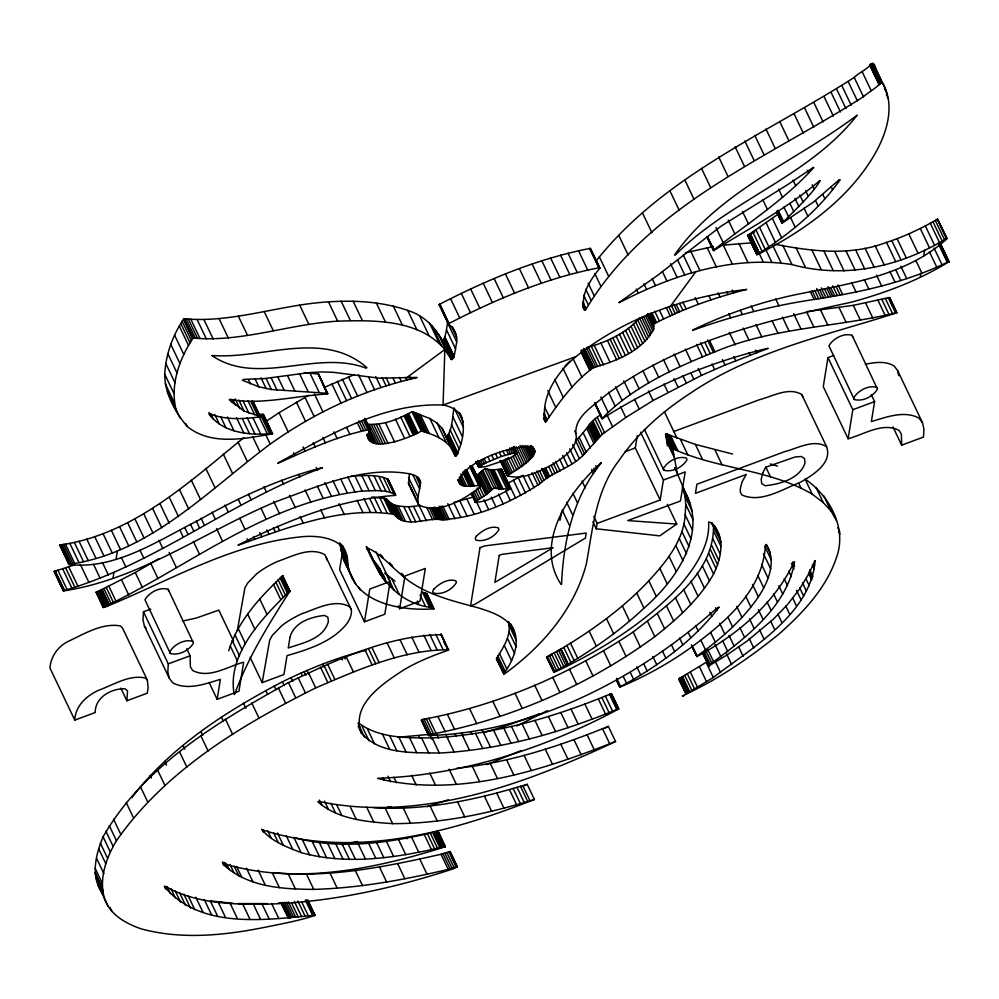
<?xml version="1.0" encoding="UTF-8"?>
<svg xmlns="http://www.w3.org/2000/svg" width="999" height="999" viewBox="0 0 999 999"><rect width="100%" height="100%" fill="white"/><g stroke="black" fill="none" stroke-linecap="round" stroke-linejoin="round"><path stroke-width="1.5" d="M463.324 427.185L454.133 407.904C452.048 417.182 452.897 428.321 447.077 436.338L456.193 455.706C462.599 443.381 466.72 425.611 459.59 412.649M395.604 494.992L388.024 479.283C377.884 474.45 365.896 475.424 354.945 475.936L362.162 491.071C372.927 490.971 386.226 488.861 395.604 494.992L388.024 479.283M503.746 673.925L496.378 658.703C503.134 647.589 511.813 635.564 508.466 621.79M503.596 673.838C514.348 659.577 521.915 639.735 510.352 623.551M184.216 318.793C232.967 323.201 280.107 304.67 328.471 301.873C355.057 300.087 382.317 301.698 407.679 310.377C426.186 316.233 439.585 330.931 444.842 349.538L443.069 405.057C450.999 406.268 458.778 410.626 462.225 418.156M714.859 526.323C725.137 540.684 720.679 559.415 713.586 574.063C699.35 599.225 677.26 618.918 654.795 636.65C588.224 685.414 510.352 719.355 429.27 734.702L422.015 719.592C497.427 705.631 569.555 674.612 633.191 632.005C667.307 605.194 714.747 573.763 713.486 525.024M839.934 180.02L839.909 180.07C818.681 209.977 789.897 233.803 759.153 253.147M708.553 665.434C743.918 639.385 787.05 607.504 794.542 561.85M476.111 461.775L478.833 467.42L485.651 466.633L505.007 460.239L513.936 455.944L517.182 453.284L512.4 453.409L501.323 456.468L486.201 462.687L478.908 467.008L476.373 461.413L479.045 466.883M836.375 520.479L831.081 511.051L823.276 502.597L812.262 494.193L805.057 479.07C829.32 495.492 847.314 528.009 836.513 557.442C826.21 588.436 802.684 613.049 778.708 634.315C750.261 657.255 719.317 678.746 686.238 693.968L678.721 678.92L706.118 662.349L713.323 677.472L686.126 694.005M150.724 609.09L143.456 611.788L142.982 619.805L144.443 626.173L169.281 678.246L172.815 682.854C187.725 690.784 205.394 683.753 220.379 679.395L217.145 699.337L238.936 691.246L243.644 662.2C227.597 666.47 209.078 679.12 192.657 670.504L190.384 666.82L190.097 655.781L186.738 648.738M143.456 611.788L168.294 663.873L167.832 671.89L169.281 678.246M685.177 514.897L685.801 504.545L684.989 496.191L682.404 487.425C710.576 530.369 676.91 579.807 643.968 608.179C621.203 629.782 594.667 648.301 568.081 664.21L560.976 649.025C592.844 629.919 623.339 608.004 648.838 580.819C665.759 562.212 683.441 541.158 685.177 514.897L692.394 530.032M500.274 460.389L507.455 475.624C584.802 427.972 474.55 447.602 459.453 478.846C456.593 491.383 477.51 483.678 481.356 485.939C465.609 498.713 438.436 515.496 418.556 504.695L408.603 483.941L409.478 473.551M418.556 504.695C414.822 490.734 430.594 476.66 406.805 473.376C361.9 466.458 317.782 486.476 276.536 501.473C205.344 530.831 140.871 579.22 63.412 590.933L54.158 571.54L55.644 571.653M234.64 694.33C247.977 657.467 269.043 623.638 290.06 590.921M377.772 778.458C457.405 798.313 541.133 770.803 615.546 741.508L608.341 726.385C559.74 746.103 509.215 762.699 456.855 768.268M229.32 399.7L244.081 411.076L260.327 416.496M222.789 863.723C225.874 866.67 230.057 870.454 233.991 872.751C257.38 887.861 286.713 889.16 313.736 889.385C359.19 888.123 404.046 879.832 448.189 869.392L457.292 866.645L450.112 851.523M696.69 656.318L696.778 656.231C720.029 639.597 742.107 620.616 758.403 596.89C768.281 582.005 777.047 561.101 766.245 544.418M441.533 634.727C388.087 635.414 336.388 659.777 288.449 682.592C218.581 721.49 143.943 765.446 103.084 836.812C95.792 854.257 90.26 876.298 102.323 893.019M448.738 649.85C403.097 649.487 357.617 669.967 315.709 687.911C240.784 725.286 165.135 770.841 116.458 840.733C106.169 857.841 98.302 879.669 104.895 899.487C110.552 915.159 126.186 923.638 141.046 928.82C181.543 939.884 224.388 935.414 264.997 927.272C281.768 923.825 298.826 920.778 315.047 915.384L307.717 899.912M258.079 414.523L263.311 414.385L272.402 433.853C244.743 438.698 210.727 445.929 187.05 426.298C174.975 411.813 164.785 393.506 164.735 374.188C165.597 357.242 170.854 340.721 179.296 326.049C180.844 323.763 181.918 321.066 183.741 318.981M176.473 411.163C169.48 386.101 179.146 359.29 192.944 338.261L183.978 318.843M475.037 501.923C484.815 503.284 500.886 493.968 510.851 488.673L501.585 469.23L491.633 469.892L484.752 468.656L476.71 475.536M689.61 502.547L677.222 473.226L672.901 449.587L665.883 434.228L667.469 445.891M546.103 421.491C559.365 401.91 573.963 381.606 593.344 367.644C615.621 361.338 640.446 351.823 652.759 330.894C655.494 328.683 652.247 325.786 653.546 324.113C682.891 308.654 714.56 297.627 746.678 289.435C685.614 296.553 624.5 318.107 576.023 356.593C557.405 371.865 540.147 396.953 545.379 421.765M446.478 329.795L447.527 322.665L456.718 341.945L454.145 356.431L452.51 359.028L443.419 339.635L444.83 337.525L446.478 329.795L455.669 349.076M126.861 700.774L127.522 690.809L124.975 688.748C111.289 688.411 95.13 697.215 95.155 712.549L74.788 720.104C75.375 705.981 86.389 695.841 98.476 690.321C113.237 685.077 129.008 674.437 145.192 677.996L147.352 680.094L148.127 687.674L147.228 693.206L126.861 700.774L120.817 688.111M108.566 605.594L101.511 589.722L135.277 572.552L158.666 558.778M112.987 578.346L113.936 572.452M116.109 559.015L117.445 550.761M237.325 630.544L244.855 588.036L247.552 583.179L256.768 573.751A39.198 14.111 -25.5 0 1 277.31 561.538C291.945 556.593 309.765 546.428 324.837 554.657L351.248 609.515A71.329 25.674 -25.5 0 1 346.94 623.588C332.305 641.895 308.654 649.387 287.025 655.631L283.953 674.525L262.163 682.617L250.075 657.28M262.163 682.617L269.693 640.122L272.402 635.264L281.606 625.836A39.198 14.111 -25.5 0 1 302.16 613.611C316.783 608.678 334.603 598.513 349.675 606.73L351.248 609.515M342.27 553.346L339.623 569.705L364.46 621.79L384.827 614.223L390.134 581.505L376.036 551.935M364.46 621.79L369.767 589.06L390.134 581.505M399.65 608.716L404.945 575.998L425.324 568.431L420.017 601.161L399.65 608.716L398.301 605.906M667.344 504.358L676.748 524.063L659.715 535.851L596.278 528.796L597.152 523.414L593.793 516.371M597.152 523.414L660.164 500.012L635.314 447.927L637.312 435.639M660.164 500.012L663.398 480.032L640.571 432.167M833.79 355.457L827.971 357.617L823.263 386.663L848.114 438.736C864.16 434.465 882.679 421.815 899.1 430.432L901.373 434.115L901.672 445.154L923.463 437.062L923.938 429.046L922.477 422.689L897.639 370.604L894.105 365.996C885.501 360.689 874.812 362.362 865.409 364.235M848.114 438.736L852.821 409.69L827.971 357.617M871.253 394.568L874.612 401.598L871.378 421.553C886.363 417.182 904.033 410.152 918.943 418.082L922.477 422.689M920.254 277.31L920.903 273.289M923.713 255.981L924.674 250.037M713.323 677.472C752.297 647.577 810.751 613.973 815.184 560.664M318.656 374.225L327.347 393.993L318.419 374.525M517.17 453.471L513.898 446.391M559.964 520.329L561.813 511.488M601.348 462.787C573.551 496.416 563.161 541.333 561.6 584.303M765.384 545.442C762.836 591.071 724.637 622.689 690.596 647.777C668.618 663.498 644.767 676.71 619.83 687.1L616.383 680.182M448.301 324.126L449.088 323.414C496.478 299.001 546.291 277.997 598.838 267.807L599.912 268.107L590.484 248.501L589.635 248.526C537.1 258.716 487.275 279.72 439.885 304.133L439.11 304.82L440.322 305.869M856.93 115.347C795.866 161.376 719.817 190.622 674.5 254.995C674.949 255.182 675.461 254.832 675.711 254.658C729.882 200.025 808.828 176.773 857.042 115.322M585.539 310.015C647.639 205.482 765.471 159.415 863.423 96.716C868.793 91.97 875.823 88.461 880.469 83.092C881.268 82.63 882.754 82.467 882.979 83.641C895.241 105.919 886.887 133.042 875.012 153.696C848.825 199.213 804.357 230.482 758.528 254.133L756.755 254.62M595.891 261.226C663.536 175.849 765.159 134.428 854.232 77.435C859.115 72.44 866.87 69.805 870.916 64.061C875.986 61.101 875.836 72.927 877.871 74.563M879.907 83.691L870.778 64.211M813.748 167.507C785.202 199.45 747.389 223.551 713.548 250.237L713.423 250.362M228.709 650.761C237.912 620.816 260.252 596.89 282.617 575.824L290.072 591.246M289.835 590.946C263.074 617.27 226.511 654.133 234.241 694.53M870.678 64.485L879.782 83.953M507.417 475.699C522.04 480.556 539.435 471.266 552.697 464.485C562.574 457.792 575.799 450.012 576.336 436.663C572.215 417.37 593.831 406.069 605.744 395.117C677.397 341.633 765.684 320.816 851.498 302.148C885.451 292.882 919.192 280.282 949.05 261.613L940.471 243.631M455.182 456.031C450.811 441.083 434.977 434.765 421.141 430.994C412.237 437.375 358.554 457.592 370.167 429.483C338.986 435.202 307.23 450.112 278.072 463.274M422.015 719.592L421.603 720.441M672.714 449.887L665.546 434.665M814.809 560.839L809.59 572.514L799.837 588.673L787.474 604.595L773.326 619.23L747.077 641.071L726.748 655.144L709.29 665.634L707.255 661.538M282.68 576.585L282.854 575.799M238.336 545.129C287.937 527.672 340.984 506.006 394.068 514.36C405.944 529.258 425.899 517.157 441.208 519.717C476.511 518.019 510.826 502.747 540.122 483.528C552.559 471.665 570.579 468.144 582.717 455.619L575.499 440.484C585.139 433.004 589.66 420.741 600.761 414.897M582.717 455.619L602.31 434.228L625.774 417.495L653.034 400.549L701.51 375.362L725.012 365.06L767.906 348.451M599.875 268.182C590.709 279.395 579.133 295.804 585.139 310.314M718.98 607.317C692.856 641.346 657.205 666.907 619.655 687.062M472.04 466.845L471.366 465.859L480.556 485.139M322.34 467.857C232.555 500.012 155.981 564.073 63.524 590.684L54.421 571.341L74.213 565.034M838.96 180.007L812.974 202.447L782.804 222.665C790.659 213.948 812.686 194.268 820.142 180.632M131.893 797.577C170.754 746.64 226.286 711.226 282.355 681.805C309.19 668.681 337.125 657.417 366.171 650.299M670.154 306.643L695.866 271.703M439.185 304.67L448.326 324.188C454.008 328.109 457.417 335.015 456.718 341.945M238.199 545.017C287.25 520.392 340.309 499.188 395.492 495.392M377.822 778.283C461.775 775.399 544.68 748.576 618.743 708.99L611.388 693.631C582.355 705.606 552.597 716.096 522.115 723.863C492.632 731.256 462.525 736.35 432.13 737.899C407.255 737.924 379.308 738.548 358.454 722.901M794.155 561.875C774.55 603.746 736.862 635.064 696.877 656.568L692.057 646.74M672.901 449.587L666.258 434.028M896.815 312.587C836.55 327.472 772.876 327.173 714.959 351.835C675.062 367.62 630.694 388.124 602.072 418.681M595.666 366.933L586.475 347.652C606.143 342.407 625.849 333.516 639.547 317.994L648.738 337.275M870.354 64.972L879.557 84.253M164.598 886.762L165.322 886.4M327.535 393.868L318.544 374.038L304.345 372.577M450.112 851.623L448.688 852.634M165.447 886.413C195.991 903.695 232.355 904.607 266.521 904.182C330.369 902.347 393.319 888.436 453.871 868.655L457.317 866.745M443.419 339.635L442.532 340.234M447.077 436.338L455.806 455.944L446.89 436.501M327.684 393.743L318.481 374.026M564.91 366.121L569.88 361.114M212.113 355.507C263.212 359.44 323.152 329.295 366.92 367.632M421.828 719.655L429.195 734.727C428.908 734.827 428.296 735.214 428.583 735.514C534.378 732.654 638.111 678.184 715.833 609.103L718.868 607.13M585.414 310.177L582.592 304.795M416.895 377.672C364.335 389.36 314.098 412.737 270.205 444.105C208.042 490.409 149.887 553.046 69.193 564.335L60.065 545.029C132.917 534.652 189.048 482.255 243.768 437.687M277.909 463.061C328.359 435.414 383.416 402.485 443.069 405.057L576.023 356.593M507.767 475.212L501.273 461.376M475.224 501.648L485.901 494.817L493.943 487.937L500.836 489.173L510.764 488.511M439.323 304.52L448.876 324.638M437.749 831.305L445.129 846.84L437.974 831.293C391.171 842.494 341.221 850.561 293.931 837.474L301.136 852.609C348.476 865.746 398.451 857.517 445.304 846.428L438.037 831.293M546.078 421.528L544.143 417.37M611.5 693.88L610.302 694.655M443.244 339.797L451.935 359.428L442.857 340.085M440.784 634.19L448.389 650.187L441.271 634.278M692.856 329.982C724.849 314.51 758.828 302.635 793.581 295.117C846.84 283.953 905.394 276.711 947.264 238.524L937.599 219.131C921.378 228.509 904.37 236.613 886.513 242.382C850.561 256.156 811.837 251.461 775.062 244.243M222.914 863.473C295.629 885.451 374.25 869.18 445.192 846.79M759.04 253.346L749.949 233.866L779.27 213.349M448.551 650.087L441.009 634.203M758.728 253.584L749.725 234.178L747.851 235.052L756.842 254.445L758.978 253.409M619.043 302.522L657.342 275.537L721.053 226.174L788.461 184.128L813.423 167.395M406.468 377.834L444.842 349.538L451.448 359.528M819.754 180.644C787.537 208.292 749.537 228.159 713.86 250.512L706.98 236.463L713.786 250.537M426.735 593.581L433.941 608.778L429.657 607.305L422.44 592.182L426.735 593.581L433.828 608.853C400.611 611.201 352.098 603.184 347.677 562.587C348.264 537.774 317.719 534.527 299.101 537.062C229.882 544.53 168.644 581.168 105.295 607.005L103.309 607.454L96.091 592.257L101.511 589.722M103.397 607.317C188.087 567.22 265.796 501.96 362.162 491.071M758.853 253.496L749.824 234.078M439.523 304.358L448.563 323.763M545.991 421.59L543.993 417.482M266.159 421.366L279.046 412.699L308.716 395.267M442.944 340.022L452.048 359.365M452.135 359.303L443.094 339.91M665.971 434.165L673.251 449.25M547.365 710.651L516.683 726.023M101.099 590.009L108.304 605.132M448.426 650.162C433.628 655.269 417.957 661.475 404.183 669.642C383.504 683.141 350.224 704.507 361.463 733.229C380.357 754.707 413.236 752.522 439.348 753.034C469.73 751.485 499.85 746.378 529.333 738.985C559.815 731.218 589.572 720.716 618.631 708.753M446.778 436.575L455.806 455.944L441.983 428.159L437.038 423.052L429.832 418.494L411.938 411.713C398.351 419.23 383.017 425.537 367.245 424.238M684.59 695.229L684.615 695.217A2.298 0.824 -25.5 0 1 684.09 695.479A4.046 1.449 -25.5 0 1 682.979 695.891A2.298 0.824 -25.5 0 1 682.517 696.003M439.697 304.245L449.513 325.15M560.938 649.05L567.994 664.248L560.701 649.163M54.421 571.341L63.412 590.933M602.447 418.569C653.109 386.126 709.44 362.05 767.956 348.301M515.584 498.076L508.366 482.954L521.69 475.799M100.924 590.109L108.229 605.182M619.193 302.66C671.852 275.312 732.03 255.232 791.957 264.548C845.341 279.27 900.349 266.621 946.79 238.411M758.553 253.684L749.462 234.34M708.616 522.265C709.989 545.791 694.879 567.544 680.244 585.002C646.765 621.878 603.683 648.451 559.203 670.017L553.871 672.227L546.628 656.992L560.476 649.263M553.908 672.077L567.869 664.298M750.699 234.103L754.807 231.868M714.223 250.349L712.387 246.141M193.057 338.186L183.916 318.881M937.312 219.268L946.515 238.549L937.524 219.168M327.297 394.018C295.816 395.716 261.214 405.219 229.695 399.425M604.969 728.159L608.341 726.385M615.546 741.508C524.013 784.49 420.729 822.739 318.506 801.398M749.213 234.902L747.564 235.339M682.417 695.916L684.715 695.067M545.854 421.665L543.631 417.632M103.609 607.192L96.466 592.032L103.646 607.454M451.885 359.453L442.382 340.272M262.088 415.01L263.199 414.573M60.065 545.029L69.056 564.547C115.921 569.842 158.254 540.359 198.177 520.454C237.312 498.251 278.559 478.758 322.265 467.632M324.862 387.175L353.796 374.825M714.073 250.412L710.127 242.158M692.956 330.232C732.255 316.071 772.739 305.582 814.085 299.475C860.389 292.32 906.63 282.355 948.925 261.513M496.553 658.791L503.896 673.888L506.493 672.452C543.131 645.466 574.725 608.541 586.376 563.836C592.844 528.371 595.829 490.434 618.781 460.814C637.112 433.816 661.9 411.775 689.148 394.056C751.523 351.286 825.936 335.514 896.752 312.837L889.672 297.64M327.135 394.106L325.974 391.271M682.792 677.347L681.48 677.934M889.535 297.714L888.461 298.177M549.862 655.893L550.924 655.406M521.166 750.561L486.488 764.635M523.776 785.838L527.21 784.34L534.415 799.462C449.375 833.091 352.073 859.29 262.1 829.744C271.416 841.47 287.462 847.314 301.136 852.609M709.402 665.584L707.442 661.463M262.787 414.772L268.843 427.097M210.901 414.31C226.486 420.017 244.018 419.118 260.152 416.783L253.109 401.348M537.437 714.447L539.385 713.673M536.463 714.834L505.069 726.198L483.454 732.642M64.236 590.334L54.933 571.091M673.501 431.63L759.877 399.563C772.889 396.241 788.81 386.7 801.722 394.518L826.56 446.603C832.704 463.324 812.224 475.487 799.999 482.467C782.254 489.235 760.963 503.484 741.857 494.955L740.359 492.182L740.309 488.523L742.282 481.368L746.315 474.45L695.429 493.344L696.902 484.253L784.715 451.635C797.739 448.326 813.648 438.786 826.56 446.603M625.299 451.648L635.314 447.927M168.294 663.873L190.097 655.781M663.398 480.032L685.189 471.94L680.481 500.986L627.709 520.579L676.748 524.063M852.821 409.69L874.612 401.598M680.819 678.196L678.908 678.883M164.535 886.9C201.186 929.582 264.348 919.879 315.147 915.234M839.148 179.895L839.897 179.832M209.378 413.748L210.327 414.41M278.359 903.108L282.767 902.572L290.247 917.631M273.626 872.664C329.957 878.171 386.276 866.67 440.971 854.27L450.074 851.523M406.568 838.673L407.53 838.386M545.691 421.74L544.068 419.018M455.594 456.031L441.983 428.159M448.389 799.762L426.985 806.717M601.148 462.774C570.953 489.56 532.867 542.295 561.163 584.502M451.723 359.515L442.245 340.247L435.651 330.257M702.896 653.371L709.228 665.659M460.939 517.594L453.721 502.472L474.1 496.815M97.452 592.12L96.191 592.332M373.863 807.667C425.924 811.038 477.622 799.337 527.21 784.34M317.869 801.76C337.724 819.542 367.033 821.865 392.607 823.651C440.871 823.75 488.474 813.636 534.415 799.462M709.103 665.696L702.921 652.871M685.302 252.784L712.974 246.616M813.71 326.773L806.493 311.651L853.296 305.344L889.597 297.465L896.902 312.749M357.642 841.545L341.845 844.767M696.902 656.568L691.558 645.204M184.053 318.818L193.406 338.074C242.158 342.482 289.31 323.951 337.662 321.154C374.051 320.055 419.28 319.305 444.842 349.538M546.653 657.105L554.208 672.152L546.69 656.955M720.254 245.404L751.036 242.869M702.659 653.059L708.94 665.734M371.603 497.09L385.614 498.538L392.182 504.095L398.251 506.093L408.541 506.818L419.155 505.731M398.077 737.262L429.695 734.365L432.092 739.372M298.289 874.013L301.124 873.663M369.393 429.258L364.797 419.617M350.612 476.411L353.509 476.098M218.744 902.085L221.703 901.797M757.005 254.633L747.714 235.127M182.367 621.116L196.341 618.044L218.806 610.114L233.579 641.083M589.972 248.476L599.363 267.744M387.962 806.942L390.934 806.73M209.016 414.061C223.489 433.541 250.187 435.314 272.502 433.666M238.424 903.596L267.47 903.62M416.82 377.435L379.021 378.159L333.504 372.34L321.641 371.915L308.978 372.639L263.898 378.633L243.893 379.37L242.395 380.232L258.841 386.825L271.353 389.498L327.784 393.344M756.83 254.633L747.589 235.202M708.753 665.746L702.547 653.196M590.159 248.464L599.612 267.769M666.42 434.003L695.366 444.405L732.492 454.021M812.262 494.193C769.829 469.255 718.056 469.255 673.638 449.125L666.283 434.016M217.557 916.083L210.352 900.961L232.817 903.283M708.853 522.052L710.876 522.702L718.793 534.577M367.033 547.852C380.194 553.034 389.26 564.91 400.075 573.651C421.566 593.843 451.123 600.436 478.696 607.966C492.27 612.3 508.454 617.394 514.285 631.793M366.183 368.219C316.258 349.013 258.391 386.988 212.038 355.669M471.853 465.884L481.443 485.764M366.221 546.465C378.396 575.387 395.417 601.935 429.657 607.305M770.366 463.911L777.484 466.121M478.833 467.42L476.211 461.575M854.282 399.5C862.686 401.91 873.188 396.478 877.459 389.086L852.122 335.327C843.73 332.729 833.178 338.411 828.92 345.804L854.282 399.5L853.758 397.889C858.016 390.497 868.581 384.802 876.972 387.4M663.836 470.217C672.24 472.627 682.729 467.195 687.012 459.802L686.525 458.116C678.134 455.519 667.569 461.213 663.311 468.606L663.836 470.217L644.367 429.395M170.317 653.471C178.721 655.881 189.223 650.449 193.494 643.056L168.157 589.298C159.765 586.7 149.213 592.382 144.955 599.775L170.317 653.471L169.793 651.86C174.051 644.467 184.615 638.773 193.007 641.37M472.14 465.959L485.901 494.817M384.603 573.064L394.98 581.118M366.446 548.426L367.869 549.612M367.994 549.25L373.114 559.565L379.483 567.969L386.039 581.718M410.065 486.251L408.603 483.941M144.443 626.173L146.204 628.471M445.979 436.75L444.892 433.966M765.509 545.392L767.045 546.49L769.355 550.861M167.283 391.883L170.167 397.402M873.301 63.624L885.676 89.573M873.076 63.524L882.392 82.855M872.839 63.486L882.154 82.78M872.564 63.474L881.905 82.755M884.44 88.337L887.075 93.844M872.414 63.474L881.605 82.755M872.09 63.511L881.443 82.767M871.902 63.549L881.23 82.805M871.715 63.599L881.043 82.842M880.856 82.905L871.528 63.686L880.531 83.054M886.313 94.443L888.286 98.576M871.265 63.811L880.306 83.179M871.066 63.936L880.144 83.304M870.916 64.061L879.994 83.466M870.516 64.773L879.644 84.153M870.254 65.072L879.345 84.453M870.029 65.272L879.232 84.553M869.904 65.372L879.095 84.653M935.301 220.379L944.505 239.66M862.037 71.491L871.228 90.772M932.954 221.703L942.144 240.984M940.271 243.619L948.938 261.825M930.281 223.227L939.472 242.507M940.034 243.669L948.813 261.975M939.897 243.706L948.638 262.138M939.747 243.756L948.501 262.238M939.447 243.881L948.276 262.387M939.072 244.043L947.614 261.95M938.685 244.231L947.227 262.138M925.349 225.936L934.54 245.217M854.232 77.435L863.423 96.716M934.09 248.102L941.97 264.623M920.291 228.521L929.482 247.802M848.251 81.706L857.454 100.986M929.432 251.798L936.65 266.945M841.995 85.926L851.198 105.207M908.79 233.866L917.981 253.147M836.75 89.311L845.941 108.591M915.896 260.552L921.815 272.952M831.243 92.67L840.446 111.95M897.09 238.674L906.293 257.954M824.175 96.816L833.366 116.096M891.782 240.634L900.973 259.915M900.811 266.221L906.73 278.609M886.513 242.382L895.716 261.663M895.641 269.618L900.898 280.632M813.91 102.697L823.114 121.978M889.884 271.428L895.141 282.442M875.136 245.729L884.327 265.01M804.582 107.929L813.785 127.21M889.659 299.325L892.931 306.206M865.072 248.189L874.262 267.47M888.336 297.752L895.554 312.887M876.535 275.212L881.792 286.226M885.351 298.476L892.569 313.599M831.18 186.788L832.492 189.535M794.055 113.736L803.246 133.017M881.805 299.338L889.01 314.46M855.631 249.912L864.822 269.193M877.959 300.274L885.176 315.397M864.385 279.77L868.98 289.41M822.926 194.705L824.899 198.838M846.091 251.074L855.281 270.354M807.342 170.292L808.653 173.039M812.175 184.79L814.148 188.911M779.732 121.528L788.935 140.809M865.646 303.047L872.864 318.169M815.646 200.774L818.268 206.281M851.523 282.505L856.131 292.145M834.839 251.661L844.043 270.941M805.631 190.697L808.253 196.204M853.296 305.344L860.514 320.467M793.069 180.22L795.704 185.727M799.887 195.167L803.171 202.06M804.02 208.129L807.966 216.396M765.946 129.046L775.149 148.327M824.063 251.348L833.253 270.629M838.061 284.902L842.656 294.543M794.954 198.339L798.888 206.593M836.151 286.713L840.097 294.98M832.691 285.814L837.287 295.454M830.731 287.662L834.677 295.929M789.884 203.371L793.83 211.638M811.887 250.037L821.091 269.318M839.023 307.492L846.24 322.615M828.134 286.651L832.729 296.291M754.745 135.302L763.935 154.583M826.897 288.386L830.843 296.641M892.944 426.86L901.672 445.154M778.633 189.123L782.567 197.39M790.646 217.72L795.254 227.36M824.462 288.823L828.408 297.078M783.903 207.03L788.511 216.671M821.265 287.887L825.861 297.527M819.655 289.635L823.601 297.902M816.707 288.636L821.315 298.276M778.171 210.202L783.428 221.216M795.941 247.465L805.144 266.745M744.842 140.984L754.033 160.265M777.459 210.851L782.716 221.865M777.172 211.126L782.429 222.153M777.272 211.788L779.944 217.282M776.922 211.401L782.18 222.427M814.734 290.447L818.681 298.701M776.747 211.613L782.005 222.627M782.017 222.952L776.61 211.813L781.867 222.939M812.187 290.871L816.133 299.138M820.479 309.84L827.696 324.962M810.152 291.209L814.085 299.475M772.477 218.631L781.68 237.912M762.861 199.925L767.469 209.565M782.766 245.267L791.957 264.548M735.102 146.766L744.305 166.046M766.233 223.089L775.424 242.37M772.639 245.205L781.181 263.112M759.627 227.46L768.83 246.741M765.946 249.9L771.852 262.3M755.918 229.857L765.109 249.138M793.631 313.599L800.848 328.721M718.706 156.993L727.896 176.274M752.784 231.93L761.975 251.211M742.519 211.463L748.426 223.863M759.34 252.984L750.137 233.704L759.165 253.122M759.34 253.771L763.273 262.038M749.238 234.465L758.528 254.133L749.013 234.578M748.738 234.69L757.941 253.971M748.476 234.79L757.679 254.071M748.239 234.89L757.429 254.171M747.989 234.99L757.18 254.27M775.674 298.963L778.958 305.844M782.417 317.095L788.973 330.844M728.296 220.117L734.864 233.891M738.823 243.306L748.014 262.587M701.51 168.394L710.714 187.675M772.052 320.779L777.959 333.154M715.971 227.597L723.201 242.745M723.164 244.917L732.367 264.198M751.111 305.881L753.733 311.388M755.981 324.613L761.875 336.988M684.852 180.057L694.055 199.338M707.292 236.738L713.998 250.449M706.805 236.701L713.398 250.549M732.192 290.097L733.503 292.844M740.334 310.264L742.307 314.398M707.142 247.59L716.345 266.87M755.519 350.112L756.83 352.859M726.648 291.733L727.959 294.48M823.863 495.929L831.081 511.051M743.231 328.097L749.125 340.484M837.849 527.672L839.809 531.793M838.748 531.231L840.059 533.99M816.058 487.462L823.276 502.597M748.875 352.597L750.187 355.344M728.671 313.698L730.644 317.832M670.054 191.109L679.258 210.389M718.031 292.807L720.004 296.94M690.771 251.311L699.974 270.592M729.32 332.505L735.227 344.88M798.85 483.553L800.823 487.687M709.015 295.804L710.988 299.937M733.79 356.655L735.764 360.789M683.229 254.907L691.77 272.802M677.522 259.777L684.74 274.925M695.129 297.565L698.413 304.445M722.389 359.553L725.012 365.06M709.715 340.846L714.959 351.835M707.567 340.022L713.473 352.397M670.579 263.736L677.147 277.51M765.871 467.195L770.454 476.823M812.374 564.984L814.347 569.105M705.032 342.645L710.277 353.646M642.732 213.486L651.935 232.767M682.866 302.123L686.151 309.016M712 363.986L714.622 369.48M809.677 569.667L812.961 576.548M700.599 342.769L706.493 355.144M809.215 571.391L812.499 578.271M808.528 573.201L811.8 580.069M679.607 303.421L682.891 310.302M662.412 271.566L667.007 281.206M696.578 344.38L702.472 356.755M676.373 304.832L679.657 311.713M805.931 578.796L809.215 585.676M673.801 304.32L677.747 312.575M671.303 305.444L675.249 313.698M792.669 562.062L794.63 566.183M802.484 582.879L806.418 591.133M791.458 563.299L794.08 568.793M668.668 306.618L672.614 314.885M698.226 368.481L701.51 375.362M666.308 307.68L670.254 315.946M652.21 278.733L655.494 285.627M799.724 587.812L803.658 596.066M685.351 349.113L691.246 361.488M788.735 571.178L791.358 576.673M796.553 590.372L801.136 599.999M691.096 373.501L693.718 378.996M659.64 310.677L663.573 318.943M643.905 283.828L646.54 289.335M784.14 578.696L787.424 585.576M792.594 597.789L796.528 606.043M618.905 235.664L628.096 254.945M766.32 544.942L770.254 553.196M654.732 311.276L659.328 320.916M674.188 354.183L680.094 366.558M764.884 546.528L771.44 560.277M682.904 375.824L686.188 382.692M651.86 312.699L656.455 322.34M651.223 313.037L655.819 322.677M650.599 313.386L655.207 323.027M649.999 313.748L654.607 323.389M714.859 449.737L722.077 464.86M649.5 314.073L654.095 323.713M763.473 553.671L770.691 568.793M778.833 585.814L782.766 594.068M649.025 314.41L653.546 324.113M648.875 314.523L653.346 324.275M648.701 314.697L653.196 324.438M636.238 289.023L638.211 293.157M647.876 313.524L653.746 326.074M647.814 313.674L653.771 326.398M646.952 314.697L653.521 328.459M785.651 605.806L789.585 614.06M645.541 315.746L652.759 330.894M674 378.683L677.946 386.938M643.693 316.745L651.573 333.279M761.538 564.46L768.094 578.209M663.398 359.453L669.305 371.828M641.745 317.345L650.287 335.252M773.526 593.793L777.459 602.047M637.749 320.055L646.94 339.335M777.909 614.148L781.842 622.389M695.366 444.405L702.572 459.54M757.879 575.611L763.785 587.986M635.739 322.115L644.942 341.396M663.973 384.016L667.906 392.27M767.082 602.01L771.016 610.264M633.503 324.2L642.694 343.481M652.822 365.01L658.728 377.385M599.363 256.855L608.566 276.136M631.031 326.286L640.234 345.567M770.716 621.253L774.65 629.495M752.497 584.515L758.403 596.89M628.396 328.334L637.599 347.615M589.86 248.489L599.163 267.757M589.635 248.526L598.95 267.782M680.556 439.66L687.774 454.795M625.574 330.357L634.777 349.638M664.36 411.663L677.122 438.411M758.416 609.652L763.011 619.28M642.856 370.641L648.763 383.017M594.842 273.564L600.749 285.964M622.589 332.342L631.78 351.623M714.198 525.349L716.82 530.844M714.585 526.623L720.479 538.998M670.516 435.439L677.734 450.561M711.975 522.527L713.948 526.648M713.91 527.322L721.128 542.457M648.438 390.921L653.034 400.549M668.643 434.553L675.861 449.687M745.616 596.066L750.861 607.067M667.344 434.115L674.562 449.238M713.773 531.443L720.991 546.565M619.455 334.278L628.646 353.559M667.07 434.053L674.288 449.175M666.758 434.016L673.975 449.138M759.44 629.57L764.035 639.198M578.608 250.911L587.799 270.192M665.684 434.453L672.827 449.687M665.459 434.852L672.951 450.537M666.096 437.25L673.314 452.372M666.47 439.385L673.688 454.52M666.832 441.895L674.05 457.03M616.196 336.139L625.386 355.419M712.774 538.486L719.992 553.608M749.512 618.793L754.095 628.421M633.254 376.473L639.148 388.848M588.161 283.167L594.08 295.554M612.837 337.924L622.04 357.205M674.6 467.732L677.222 473.226M711.563 545.204L718.781 560.327M682.429 486.363L684.402 490.484M610.152 339.248L619.355 358.529M684.989 496.191L692.207 511.313M710.439 549.6L717.644 564.735M585.801 289.31L591.058 300.324M736.763 606.455L742.007 617.457M568.069 253.284L577.26 272.565M607.429 340.472L616.633 359.752M685.801 504.545L693.006 519.68M708.89 553.671L716.096 568.793M749.15 638.336L753.733 647.964M634.527 399.25L639.123 408.878M583.716 295.229L588.311 304.87M623.813 380.869L630.369 394.63M739.984 627.759L744.58 637.387M706.38 558.928L713.586 574.063M560.551 255.182L569.755 274.463M582.767 301.873L586.051 308.753M583.191 303.684L585.826 309.19M583.029 304.108L585.651 309.615M600.911 343.082L610.102 362.362M585.039 310.289L582.892 306.069L584.79 310.152M582.654 306.468L584.365 309.752M683.816 523.838L691.033 538.961M728.059 617.407L732.654 627.022M702.359 565.909L709.577 581.031M615.559 386.775L622.115 400.524M738.573 646.678L743.169 656.306M594.255 345.417L603.446 364.71M681.917 531.555L689.135 546.678M550.611 257.992L559.815 277.272M620.529 406.493L625.774 417.495M591.296 346.328L600.499 365.622M729.008 635.376L734.253 646.378M715.471 607.754L716.783 610.501M697.302 573.139L704.507 588.274M588.411 347.128L597.602 366.408M679.32 538.636L686.538 553.758M719.567 623.151L724.812 634.153M608.566 392.295L615.122 406.044M585.152 349.613L593.693 367.52M584.802 349.737L593.518 367.582M584.627 349.812L593.169 367.707M709.827 612.312L711.788 616.433M583.803 348.501L592.994 367.782M541.808 260.739L550.998 280.02M583.628 348.576L592.819 367.857M584.115 350.037L592.644 367.944M583.94 350.125L592.482 368.032M722.552 640.596L727.796 651.598M583.766 350.224L592.307 368.119M583.603 350.312L592.145 368.219M583.453 350.412L591.995 368.319M583.291 350.512L591.695 368.506M675.861 545.641L683.066 560.764M581.93 349.638L591.121 368.918M726.485 653.708L731.73 664.71M582.055 351.436L590.596 369.343M580.894 350.474L590.097 369.755M690.833 581.156L698.051 596.291M581.093 352.272L589.635 370.179M600.849 397.028L608.066 412.162M607.33 415.659L612.587 426.66M710.689 632.529L715.284 642.157M715.034 644.405L720.941 656.78M532.155 264.048L541.346 283.329M669.03 556.356L676.248 571.478M594.817 402.647L602.022 417.769M594.742 402.709L601.898 417.907M594.63 402.847L602.21 418.668M683.528 589.31L690.746 604.445M594.505 403.034L601.935 418.656M572.852 358.104L582.055 377.385M715.334 661.55L720.591 672.552M597.315 417.407L604.52 432.542M707.791 649.537L713.698 661.912M695.516 625.449L698.139 630.943M700.898 640.259L705.494 649.887M705.931 650.799L711.837 663.186M595.092 419.105L602.31 434.228M704.307 651.922L710.214 664.298M593.006 420.804L600.224 435.926M519.405 268.681L528.608 287.962M592.082 421.615L599.288 436.738M675.399 597.602L682.604 612.724M591.233 422.427L598.451 437.55M659.802 568.331L667.02 583.466M590.471 423.214L597.689 438.349M589.835 423.976L597.052 439.098M562.924 368.119L572.115 387.4M589.298 424.712L596.515 439.847M688.186 632.392L690.809 637.899M588.861 425.437L596.078 440.559M587.924 426.96L595.142 442.082M693.343 648.226L696.615 655.094M691.583 645.179L697.102 656.518M586.775 428.546L593.993 443.668M699.337 666.645L706.555 681.768M666.483 605.943L673.701 621.066M583.179 432.829L590.397 447.952M679.57 637.986L682.841 644.867M505.432 273.963L514.635 293.244M554.757 379.458L563.299 397.365M595.766 465.771L597.077 468.531M648.838 580.819L656.056 595.953M579.108 437.187L586.326 452.31M593.868 468.306L595.179 471.053M690.309 672.077L697.527 687.2M574.662 430.919L575.973 433.678M577.397 438.836L584.615 453.958M591.608 469.393L593.568 473.526M687.362 673.826L694.567 688.948M657.417 613.748L664.635 628.87M671.34 644.692L674.625 651.56M684.727 675.399L691.932 690.534M494.105 278.496L503.296 297.777M547.789 390.671L555.669 407.205M572.702 444.655L579.258 458.404M682.517 676.735L689.722 691.857M682.192 676.935L689.41 692.057M681.892 677.135L689.098 692.27M681.668 677.285L688.885 692.407M681.443 677.422L688.648 692.557M680.781 677.797L687.999 692.919M680.057 678.184L687.262 693.318M569.68 448.801L575.586 461.176M679.345 678.533L686.563 693.656M678.696 678.858L686.026 694.03M636.75 593.044L643.968 608.179M582.005 481.081L585.289 487.949M662.587 651.348L665.858 658.216M647.577 621.515L654.795 636.65M566.62 452.797L571.865 463.798M544.705 407.18L549.313 416.82M483.204 283.192L492.395 302.472M544.005 413.174L547.29 420.055M543.681 413.636L546.965 420.529M543.943 415.497L546.565 421.004M562.699 455.382L567.944 466.383M543.631 418.606L545.254 421.703M592.919 521.753L596.278 528.796M559.54 459.103L564.123 468.731M652.822 656.43L656.755 664.685M572.927 493.319L577.509 502.947M555.569 461.376L560.164 471.004M622.377 605.968L629.595 621.091M470.616 288.936L479.807 308.216M553.096 462.699L557.692 472.327M633.191 632.005L640.409 647.127M551.236 465.347L555.169 473.601M566.608 502.297L572.514 514.672M643.905 664.16L647.177 671.041M548.676 466.545L552.609 474.8M545.641 467.982L549.587 476.236M545.192 468.219L549.125 476.461M461.288 293.394L470.492 312.675M544.742 468.456L548.676 476.71M544.305 468.706L548.239 476.96M543.881 468.968L547.814 477.222M532.792 446.678L534.765 450.811M543.456 469.243L547.402 477.497M532.842 447.465L534.815 451.598M543.069 469.53L547.002 477.784M531.456 445.542L534.74 452.422M562.125 510.014L569.343 525.137M542.032 468.431L546.628 478.059M636.8 666.82L640.734 675.062M531.268 446.341L534.552 453.221M541.683 468.718L546.278 478.346M530.307 445.804L534.253 454.058M529.895 446.678L533.841 454.932M528.721 446.203L533.316 455.844M539.448 470.666L544.03 480.294M527.422 445.754L532.679 456.78M525.799 445.629L531.705 458.017M618.955 641.508L626.173 656.63M536.913 470.916L542.157 481.918M524.025 445.529L530.594 459.303M606.493 618.681L613.698 633.803M522.102 445.442L529.333 460.589M534.877 472.527L540.122 483.528M630.307 672.452L633.578 679.332M450.574 298.726L459.765 318.007M520.054 445.367L527.934 461.888M532.042 472.752L537.937 485.127M518.481 446.728L526.361 463.249M516.121 446.703L524.662 464.61M528.196 475.349L534.103 487.737M513.661 446.678L522.864 465.959M623.289 676.46L626.573 683.341M513.686 446.94L516.908 453.908M514.86 449.85L516.758 454.058M514.697 450.012L516.67 454.145M513.211 447.452L515.834 452.959M512.45 447.502L515.084 453.009M511.65 447.589L514.273 453.109M515.047 454.895L520.966 467.282M452.372 326.623L455.819 334.028M509.777 447.902L512.4 453.409M522.839 475.137L530.057 490.259M451.398 326.323L456.643 337.337M513.024 456.231L518.931 468.618M439.885 304.133L448.951 323.489M508.479 449.675L510.452 453.808M603.596 650.836L610.814 665.971M616.67 678.309L620.604 686.563M510.914 457.53L516.82 469.93M616.533 680.232L619.83 687.1M506.456 450.174L508.429 454.308M518.256 477.797L525.462 492.919M508.079 457.43L514.647 471.203M589.173 631.106L596.391 646.228M502.934 451.173L504.907 455.307M505.856 458.653L512.425 472.427M504.27 459.528L510.839 473.301M513.523 480.344L520.729 495.479M444.942 337.15L454.145 356.431M444.83 337.525L454.033 356.805M499.35 452.335L501.323 456.468M444.655 337.924L453.858 357.205M502.834 460.364L509.403 474.138M444.43 338.324L453.633 357.605M444.155 338.748L453.346 358.029M443.806 339.185L453.009 358.466M501.673 461.076L508.241 474.85M501.585 461.138L508.066 474.962M501.411 461.251L507.904 475.087M501.123 461.526L507.554 475.462M500.187 460.539L507.629 476.261M611.488 693.905L618.631 709.078M611.138 693.693L618.356 708.815M610.876 693.756L618.094 708.878M440.959 338.174L451.261 359.403M610.614 693.83L617.832 708.953M439.148 335.077L448.339 354.358M610.352 693.905L617.557 709.04M495.541 453.696L497.514 457.829M610.077 694.005L617.295 709.128M609.802 694.105L617.02 709.228M609.527 694.218L616.745 709.34M501.573 469.23L510.714 488.823M502.147 470.954L510.564 488.948M501.973 471.066L510.514 488.973M431.968 325.537L441.158 344.817M500.561 469.218L509.752 488.499M429.607 323.089L438.798 342.37M499.175 469.28L508.366 488.561M491.72 455.207L493.681 459.34M497.465 469.455L506.668 488.736M605.357 696.041L612.562 711.176M505.756 490.921L510.352 500.549M585.789 660.851L593.006 675.973M487.962 456.818L489.922 460.951M493.943 469.805L503.146 489.085M601.86 697.564L609.078 712.687M419.692 316.021L428.883 335.302M492.757 469.88L501.948 489.16M491.633 469.892L500.836 489.173M490.609 469.842L499.812 489.123M489.672 469.73L498.876 489.011M484.228 458.553L486.201 462.687M598.364 698.95L605.581 714.085M570.541 643.181L577.747 658.316M487.325 469.255L496.515 488.536M482.417 459.465L484.39 463.598M498.526 494.118L503.109 503.746M458.753 412.425L463.349 422.065M484.752 468.656L493.943 487.937M480.606 460.439L482.579 464.572M407.679 310.377L416.87 329.658M479.045 461.338L481.019 465.472M566.883 645.429L574.1 660.564M478.708 461.55L480.681 465.684M482.904 470.342L492.095 489.622M477.722 460.389L480.357 465.896M478.071 461.975L480.044 466.108M481.993 471.166L491.183 490.447M480.744 472.24L489.935 491.52M563.748 647.352L570.953 662.474M602.559 728.733L609.777 743.855M452.909 416.82L462.1 436.101M491.258 497.09L495.841 506.718M479.395 473.389L488.598 492.669M478.146 474.425L487.35 493.706M477.447 474.987L486.65 494.268M560.427 649.288L567.644 664.41M569.517 669.318L576.723 684.452M471.765 465.871L481.356 485.939M475.986 475.112L480.581 484.752M451.498 424.625L460.701 443.906M584.89 704.033L592.107 719.155M470.929 465.871L480.132 485.152M558.628 650.287L565.846 665.409M470.479 465.909L479.67 485.189M469.992 465.971L479.183 485.252M393.306 306.069L402.51 325.349M470.142 467.432L478.683 485.339M479.32 486.563L483.928 496.203M556.543 651.448L563.761 666.57M484.003 499.825L488.598 509.44M450.162 430.032L459.353 449.313M477.172 487.974L481.768 497.614M554.145 652.797L561.363 667.919M466.57 469.555L474.45 486.076M475.824 490.584L479.77 498.851M448.738 433.953L457.942 453.234M448.526 434.403L457.729 453.683M465.184 469.755L473.064 486.288M448.251 434.865L457.442 454.145M447.914 435.352L457.117 454.632M447.527 435.839L456.718 455.119M464.51 471.278L471.728 486.426M474.026 491.658L477.972 499.925M551.685 654.183L558.903 669.305M463.324 471.341L470.554 486.488M445.579 436.063L454.932 455.706M472.502 492.594L476.448 500.861M462.874 472.727L469.443 486.501M476.723 502.322L481.318 511.938M549.4 655.456L556.618 670.591M587.125 734.839L594.343 749.962M472.677 495.554L475.961 502.435M472.415 495.541L475.824 502.435M475.586 502.422L471.278 493.394L475.399 502.372M437.038 423.052L446.228 442.332M460.839 473.951L466.758 486.338M547.489 656.53L554.707 671.653M551.286 665.172L553.908 670.666M550.387 663.873L553.783 670.716M460.227 476.448L464.822 486.088M571.003 709.09L578.221 724.225M376.373 302.997L385.577 322.277M459.153 477.41L463.086 485.676M459.053 479.632L461.675 485.139M409.715 376.498L411.026 379.258M429.832 418.494L439.036 437.774M552.697 677.359L559.915 692.482M458.553 480.307L460.527 484.44M457.967 479.795L459.94 483.916M457.817 479.932L459.465 483.329M466.92 499.05L474.138 514.173M405.457 377.435L406.768 380.194M420.129 414.285L429.333 433.566M573.975 739.722L581.193 754.844M459.865 500.998L467.082 516.121M560.826 712.574L568.031 727.697M418.007 413.524L427.197 432.804M399.375 377.385L401.348 381.518M415.984 412.824L425.174 432.105M414.248 412.25L423.439 431.543M413.399 412.038L422.602 431.318M411.938 411.713L421.141 430.994M392.782 377.56L395.404 383.079M509.59 623.376L515.496 635.751M508.566 621.665L509.877 624.425M408.653 413.623L417.844 432.904M509.04 625.287L516.258 640.421M407.592 414.21L416.783 433.491M353.147 301.211L362.35 320.492M406.493 414.76L415.696 434.041M534.727 685.239L541.945 700.361M447.777 503.646L454.995 518.781M508.991 631.843L516.208 646.965M405.294 415.334L414.498 434.615M548.364 716.47L555.569 731.593M386.213 377.834L389.498 384.715M404.083 415.859L413.274 435.139M560.789 744.218L568.006 759.34M507.48 638.473L514.685 653.596M382.118 377.522L386.064 385.789M400.774 417.195L409.977 436.476M442.732 505.906L449.3 519.655M440.921 506.106L447.477 519.855M439.185 506.206L445.741 519.955M341.171 301.223L350.362 320.504M504.345 645.579L511.563 660.701M375.724 376.511L380.981 387.525M438.224 507.592L444.118 519.967M395.442 419.205L404.645 438.486M436.7 507.517L442.607 519.892M435.302 507.342L441.208 519.717M434.041 507.08L439.935 519.455M534.94 720.379L542.157 735.501M433.554 508.091L438.798 519.093M433.166 508.004L438.623 519.043M418.693 478.134L420.666 482.267M432.954 507.979L438.199 518.981M432.704 507.967L437.949 518.968M417.457 476.785L420.741 483.666M432.055 507.979L437.3 518.981M431.356 508.029L436.6 519.03M416.496 477.335L420.442 485.601M368.718 377.397L374.625 389.797M545.254 749.125L552.472 764.26M499.488 653.558L506.705 668.681M429.558 508.266L434.802 519.268M413.037 475.137L419.605 488.898M497.864 655.993L505.082 671.116M426.685 507.317L432.592 519.692M328.471 301.873L337.662 321.154M514.972 693.244L522.19 708.366M385.539 422.877L394.73 442.157M502.634 669.467L504.607 673.588M496.89 657.629L504.37 673.701M497.577 660.039L504.133 673.788M408.554 477.472L417.744 496.753M358.466 374.687L367.008 392.595M408.254 482.292L417.445 501.573M410.726 487.624L426.373 520.866M522.115 723.863L529.333 738.985M378.771 423.888L387.962 443.169M376.173 424.225L385.364 443.506M413.586 506.481L420.791 521.603M373.701 424.425L382.892 443.706M348.439 376.835L357.642 396.116M371.366 424.5L380.557 443.781M369.218 424.438L378.421 443.718M408.541 506.818L415.759 521.94M364.885 418.394L370.167 429.57L364.897 418.606M364.985 419.592L376.448 443.519M511.513 726.46L518.731 741.595M365.896 422.152L369.842 430.419M524.075 755.369L531.281 770.491M368.743 430.794L374.662 443.181M363.274 419.855L367.869 429.495M403.908 506.743L411.126 521.865M368.456 433.079L373.052 442.719M342.382 379.195L351.586 398.476M361.813 421.665L365.746 429.932M367.707 433.853L371.653 442.12M367.17 434.515L370.454 441.396M366.82 435.027L369.443 440.534M387.674 478.996L395.442 495.442M367.332 436.8L368.643 439.56M387.262 478.733L394.468 493.856M387.799 480.544L390.584 485.989M386.775 478.521L393.993 493.643M358.966 420.816L363.561 430.457M492.819 701.31L500.024 716.433M398.251 506.093L405.469 521.216M503.808 728.134L511.026 743.256M357.392 422.814L361.326 431.081M383.304 477.397L390.522 492.519M337.375 381.306L346.566 400.587M395.979 505.594L403.196 520.716M299.712 305.182L308.916 324.463M393.956 504.92L401.173 520.054M392.182 504.095L399.388 519.218M378.871 476.436L386.089 491.558M390.671 503.096L397.877 518.231M388.024 500.474L395.242 515.596M331.818 383.791L341.021 403.072M386.863 499.225L394.068 514.36M386.501 498.963L393.718 514.085M386.089 498.738L393.306 513.861M522.764 785.576L529.97 800.711M385.614 498.538L392.832 513.673M374.001 475.799L381.206 490.934M384.69 498.276L391.908 513.411M383.666 498.101L390.884 513.224M520.454 786.238L527.672 801.373M493.556 730.182L500.761 745.304M506.618 759.902L513.823 775.024M426.373 593.818L433.591 608.94M426.173 593.881L431.418 604.882M346.678 427.659L349.962 434.54M425.699 593.156L432.917 608.279M379.795 497.627L387.013 512.762M424.288 592.682L431.506 607.804M516.995 787.262L524.213 802.384M368.119 475.474L375.337 490.596M444.28 642.032L447.564 648.9M444.105 642.12L445.417 644.867M374.188 497.177L381.406 512.3M513.136 788.411L520.342 803.546M420.079 595.042L425.324 606.043M361.8 475.524L369.018 490.646M482.255 730.132L490.521 747.24M435.726 634.228L442.944 649.362M509.39 789.547L516.608 804.682M309.915 373.014L319.106 392.295M369.68 498.389L376.236 512.137M469.567 708.603L476.785 723.738M417.345 601.023L418.656 603.771M402.747 574.288L404.058 577.047M333.966 431.83L337.25 438.711M401.536 573.251L402.847 575.998M429.82 634.552L437.025 649.687M314.385 393.981L322.927 411.888M363.923 498.513L370.479 512.262M490.222 763.373L497.44 778.496M475.561 733.453L482.779 748.588M391.421 564.323L392.732 567.082M470.954 731.73L472.14 734.24M299.45 373.514L307.992 391.408M389.722 562.724L391.034 565.471M423.863 635.214L431.081 650.337M347.727 476.723L354.945 491.845M357.08 500.299L362.974 512.674M496.778 793.181L503.996 808.303M381.768 555.594L383.079 558.341M380.357 554.37L381.668 557.117M391.883 578.97L399.101 594.093M264.098 311.388L273.289 330.669M304.957 397.265L314.161 416.546M322.827 437.412L325.449 442.919M386.863 575.124L394.081 590.259M340.809 479.245L347.365 492.994M461.501 732.592L463.286 736.35M462.362 735.289L469.567 750.411M389.36 584.403L390.671 587.15M383.241 574.612L385.214 578.746M287.562 375.699L294.78 390.859M379.096 567.619L386.313 582.742M411.813 637.15L419.031 652.272M377.535 565.996L384.752 581.118M375.274 562.887L382.492 578.021M447.477 714.497L454.695 729.62M472.34 766.383L479.557 781.505M367.095 547.102L380.332 574.7M455.069 733.928L456.268 736.425M484.465 796.265L491.683 811.388M296.378 402.11L305.569 421.391M332.942 480.731L339.498 494.493M313.211 442.732L315.185 446.865M339.098 503.658L344.355 514.66M277.722 376.723L284.29 390.497M437.987 716.608L445.204 731.73M445.904 734.29L447.702 738.061M446.84 736.85L454.046 751.972M400.012 639.647L407.23 654.77M324.912 482.567L331.468 496.316M316.258 467.457L317.582 470.217M271.091 377.684L277.01 390.072M303.009 446.928L304.982 451.061M238.299 316.084L247.502 335.364M428.833 718.281L436.039 733.416M436.75 734.577L438.549 738.336M266.096 378.484L271.353 389.498M317.307 486.101L323.214 498.476M426.236 718.731L433.454 733.853M342.532 545.392L345.604 551.723M279.046 412.699L288.236 431.98M449.113 769.205L456.331 784.327M340.759 543.818L346.665 556.193M423.976 719.168L431.181 734.29M260.939 377.672L266.196 388.686M346.928 557.917L339.71 542.794L343.556 559.527L355.582 583.878M387.187 642.994L394.405 658.116M432.13 737.899L439.348 753.034M340.047 544.905L347.265 560.027M340.472 547.464L347.677 562.587M358.803 587.2L360.115 589.959M340.984 550.599L348.201 565.721M421.803 719.667L428.858 734.902M421.59 719.817L428.721 735.014M421.466 719.929L428.821 735.564M421.316 720.129L428.683 735.551M293.556 452.747L294.867 455.507M320.766 509.927L324.7 518.181M342.008 555.044L349.225 570.179M343.556 559.527L352.884 579.195M457.53 801.785L464.747 816.92M254.907 378.559L258.841 386.825M298.701 474.388L300.012 477.135M305.02 489.897L310.926 502.272M421.69 738.111L428.896 753.234M418.681 735.739L419.88 738.249M248.451 379.657L250.424 383.778M219.118 318.731L228.321 338.012M263.311 414.385L272.527 433.766M263.062 414.635L272.265 433.916M270.005 429.92L272.128 433.991M263.299 416.196L266.583 423.089M262.125 414.335L271.316 433.616M371.953 647.539L379.17 662.662M260.364 414.373L269.568 433.653M252.997 401.573L260.077 416.808L253.346 403.121M429.757 773.089L435.664 785.464M252.073 400.861L259.765 416.945M257.005 411.501L259.628 417.008M259.39 417.27L267.282 433.803M250.911 401.635L257.48 415.409M368.494 648.676L375.711 663.798M265.609 434.465L270.205 444.105M409.553 737.662L416.77 752.784M248.014 400.899L254.583 414.672M365.01 649.937L372.227 665.059M252.872 417.619L260.751 434.153M300.037 516.52L303.321 523.389M289.485 495.354L295.392 507.729M281.656 480.157L283.629 484.29M242.907 400.624L248.813 413.024M203.971 319.68L213.162 338.961M238.836 400.062L244.081 411.076M247.115 417.619L255.007 434.14M398.776 736.812L405.994 751.947M430.02 805.881L437.237 821.003M235.19 398.913L239.797 408.554M197.14 319.605L206.343 338.886M252.585 436.526L259.815 451.685M449.9 851.535L457.255 866.82M449.725 851.573L457.105 866.957M449.8 851.91L457.018 867.032M450.911 854.807L456.805 867.182M242.295 418.606L249.525 433.753M448.926 851.86L456.143 866.982M232.717 399.612L235.339 405.119M411.6 775.311L416.196 784.939M231.506 399.413L233.479 403.546M437.5 831.355L445.017 846.902M437.362 831.393L444.767 847.027M437.237 831.43L444.443 846.553M436.925 831.518L444.13 846.653M446.89 852.572L454.108 867.706M230.482 399.4L231.793 402.16M436.6 831.63L443.818 846.765M436.238 831.767L443.456 846.89M435.876 831.88L443.081 847.002M389.622 735.626L396.84 750.749M190.784 319.131L199.975 338.424M435.04 832.117L442.245 847.239M444.88 853.221L452.097 868.343M236.601 417.819L243.831 432.967M434.228 832.304L441.446 847.439M433.903 832.367L441.108 847.502M433.578 832.417L440.796 847.552M188.287 318.918L197.49 338.199M433.141 832.492L440.347 847.614M442.907 853.783L450.112 868.918M432.667 832.579L439.885 847.701M273.664 501.373L279.558 513.748M186.089 318.806L195.28 338.087M440.971 854.27L448.189 869.392M346.316 657.055L353.534 672.177M430.269 833.079L437.475 848.213M382.417 734.103L389.635 749.225M263.898 486.688L266.521 492.195M183.616 319.093L192.757 338.424M183.516 319.193L192.582 338.636M344.081 656.43L345.267 658.94M427.372 833.715L434.59 848.85M182.168 321.266L191.371 340.547M227.422 417.033L233.991 430.806M341.183 657.379L342.382 659.889M238.062 442.095L247.252 461.376M180.794 323.501L189.997 342.782M277.535 526.311L279.508 530.432M424.2 834.44L431.418 849.562M179.296 326.049L188.486 345.329M393.893 777.247L396.516 782.741M220.779 416.92L226.036 427.947M273.314 527.709L275.287 531.843M367.282 728.696L374.5 743.83M261.001 508.316L266.246 519.318M387.949 776.211L390.584 781.717M403.371 808.278L410.589 823.401M214.76 414.473L219.355 424.113M361.8 725.636L369.018 740.759M174.563 335.09L183.754 354.37M266.92 529.945L268.893 534.065M210.677 413.499L213.311 419.018M357.992 723.363L364.548 737.112M248.451 494.293L251.086 499.8M209.003 412.487L210.976 416.62M411.551 837.15L418.756 852.284M382.929 777.597L384.24 780.344M358.179 726.36L361.463 733.229M327.622 664.273L334.84 679.395M419.755 859.003L426.973 874.137M282.617 575.824L289.985 591.545M282.442 575.923L289.897 591.708M282.23 576.073L289.398 591.233M223.252 453.983L232.455 473.264M170.754 344.293L179.945 363.574M324.076 665.696L331.293 680.831M259.752 532.504L261.726 536.638M281.119 577.022L288.336 592.145M322.64 664.397L323.838 666.895M280.082 577.971L287.3 593.106M320.542 667.245L327.759 682.367M278.122 579.857L285.327 594.992M238.324 499.575L240.946 505.082M385.389 808.516L392.607 823.651M167.832 353.733L177.035 373.014M275.836 582.092L283.054 597.215M398.539 839.56L405.756 854.682M253.446 536.426L254.757 539.185M273.489 584.415L280.707 599.55M165.784 363.499L174.987 382.779M239.723 518.269L244.967 529.27M247.065 538.773L248.376 541.52M308.491 672.777L315.709 687.911M307.018 670.429L308.803 674.2M164.735 374.188L173.926 393.469M397.652 863.636L404.857 878.758M386.451 841.445L393.668 856.568M224.925 505.044L228.209 511.925M185.739 423.539L187.05 426.298M304.046 671.64L305.844 675.399M165.235 383.666L174.425 402.947M205.782 468.381L214.985 487.674M366.658 807.13L373.876 822.252M170.879 398.788L180.082 418.069M301.099 672.939L302.297 675.449M298.152 677.722L305.369 692.844M376.598 842.557L383.816 857.679M259.79 599.15L267.008 614.273M211.975 512.137L215.26 519.018M291.009 677.622L292.794 681.38M368.569 843.156L375.786 858.278M379.483 866.995L386.688 882.129M350.424 807.105L356.331 819.48M216.496 528.508L222.402 540.884M288.449 682.592L295.667 697.714M191.346 480.257L200.537 499.537M282.355 681.805L284.153 685.564M358.166 843.743L365.384 858.865M247.727 614.26L254.945 629.382M201.074 518.269L204.358 525.162M336.601 804.52L341.845 815.521M278.321 687.899L285.539 703.034M196.254 521.028L199.538 527.909M330.931 803.321L335.527 812.949M274.238 685.938L276.024 689.697M179.495 489.647L188.686 508.928M348.201 844.192L355.419 859.315M324.475 801.086L328.409 809.34M190.509 524.313L193.794 531.206M355.319 870.504L362.537 885.626M342.257 844.305L349.475 859.427M238.224 628.496L245.442 643.618M319.393 800.074L322.015 805.581M265.759 690.459L267.545 694.218M193.381 541.396L199.288 553.771M184.778 527.584L188.062 534.477M335.864 844.093L343.069 859.227M234.852 634.64L242.07 649.762M169.281 497.302L178.471 516.583M180.02 530.307L183.304 537.2M232.23 640.571L239.448 655.706M327.709 843.481L334.915 858.616M230.27 645.978L237.487 661.101M159.965 503.771L169.168 523.051M319.393 842.632L326.598 857.754M251.723 702.896L258.941 718.019M329.957 872.989L337.175 888.123M312.325 841.645L319.543 856.767M152.622 508.479L161.813 527.759M243.481 703.234L245.879 708.254M169.131 552.397L176.348 567.519M302.372 839.734L309.59 854.857M158.941 540.297L162.887 548.551M143.769 513.786L152.959 533.066M306.518 874.262L313.736 889.385M286.313 835.863L292.869 849.612M134.915 518.843L144.118 538.124M209.091 682.442L217.145 699.337M225.437 719.218L232.642 734.34M150.812 563.561L158.029 578.696M277.485 833.016L283.391 845.391M221.453 717.207L223.239 720.966M127.635 522.702L136.838 541.982M308.216 901.273L314.872 915.521L308.117 901.86M139.985 550.187L143.931 558.453M306.468 899.949L313.674 915.072M273.664 832.916L278.259 842.544M305.307 900.049L312.525 915.184M267.732 830.768L271.004 837.637M301.71 901.96L308.266 915.721M288.286 874.025L295.504 889.147M119.53 526.623L128.721 545.904M297.864 900.998L305.082 916.12M262.587 829.744L263.898 832.492M261.95 829.182L263.261 831.93M294.343 901.41L301.561 916.533M135.277 572.552L142.495 587.674M291.658 903.146L298.214 916.895M111.314 530.257L120.504 549.537M288.449 901.997L295.667 917.132M286.401 902.172L293.606 917.307M272.165 872.527L279.383 887.649M121.329 557.517L125.924 567.157M284.603 902.347L291.808 917.469M282.767 902.572L290.022 917.681M200.899 731.543L202.685 735.301M282.567 902.646L289.785 917.769M282.355 902.709L289.573 917.844M282.155 902.771L289.373 917.894M281.955 902.821L289.173 917.956M281.768 902.871L288.986 917.994M281.581 902.909L288.798 918.031M281.219 902.959L288.611 918.056M281.056 902.971L288.274 918.093M200.911 735.913L208.129 751.048M102.997 533.603L112.188 552.884M121.553 579.932L128.771 595.067M258.142 870.141L265.347 885.264M271.603 903.458L278.821 918.581M94.718 536.6L103.921 555.881M102.447 562.524L108.354 574.924M246.428 868.156L252.984 881.905M261.95 903.845L269.168 918.968M86.788 539.135L95.991 558.416M108.829 586.151L116.046 601.286M183.054 745.416L184.84 749.175M106.206 587.375L113.424 602.509M93.569 564.435L100.137 578.209M236.601 866.47L241.845 877.472M103.871 588.511L111.089 603.633M147.352 680.094L122.515 628.021L120.355 625.911C101.798 622.652 83.566 634.315 67.258 641.833C57.505 647.115 50.737 656.88 49.95 668.031L74.788 720.104M253.247 904.008L260.464 919.142M234.216 866.208L238.811 875.823M79.046 541.296L88.237 560.576M101.935 589.472L109.153 604.607M179.645 752.035L186.863 767.157M109.041 604.657L101.823 589.535L108.829 604.782M101.324 589.86L108.466 605.032M100.837 590.159L108.054 605.282M100.012 590.559L107.23 605.681M230.057 864.497L233.991 872.751M99.051 590.983L106.256 606.118M98.052 591.383L105.27 606.505M74.338 542.407L83.541 561.688M97.153 591.733L104.371 606.855M226.698 864.098L229.32 869.592M96.816 591.87L104.021 607.005M96.254 592.145L103.534 607.467M224.837 862.512L227.46 868.006M224.85 863.236L226.81 867.357M224.026 862.474L225.999 866.595M223.838 863.111L225.15 865.858M223.102 862.524L224.413 865.271M222.452 862.012L223.764 864.759M242.62 903.833L249.837 918.968M80.332 564.472L88.861 582.38M69.793 543.306L78.983 562.587M65.422 543.98L74.613 563.261M63.636 544.243L72.827 563.523M61.975 544.542L71.179 563.823M164.685 761.313L166.471 765.072M60.589 544.842L69.78 564.123L60.39 544.892M60.202 544.967L69.53 564.198M59.815 545.229L69.031 564.535M230.02 903.121L237.238 918.256M68.756 566.97L77.947 586.251M65.697 567.969L74.888 587.25M62.687 568.843L71.891 588.124M157.767 770.441L164.985 785.576M218.194 902.109L225.412 917.232M57.855 570.179L67.045 589.46M55.145 571.003L64.448 590.259M54.72 571.178L64.023 590.421M54.62 571.228L63.711 590.571M150.137 775.436L151.324 777.946M204.271 899.55L211.488 914.684M195.767 897.139L202.984 912.274M140.459 786.762L147.677 801.897M188.262 895.991L194.83 909.739M183.953 894.305L190.509 908.054M179.695 893.056L185.589 905.431M175.287 891.108L180.544 902.109M170.854 888.536L175.449 898.163M167.145 886.8L170.417 893.668M126.199 802.509L133.416 817.632M164.398 886.25L165.709 888.998M113.536 819.155L120.754 834.29M109.253 825.611L116.458 840.733M105.906 831.243L113.124 846.365M103.084 836.812L110.302 851.947M100.35 843.119L107.567 858.253M98.626 848.688L105.844 863.81M96.691 858.566L103.908 873.7M95.13 868.331L102.348 883.453M95.142 872.626L102.348 887.749M95.305 873.688L102.522 888.81M95.529 875.037L102.747 890.159M95.754 876.448L102.972 891.583M95.954 877.709L103.172 892.831M109.99 907.417L111.95 911.55M97.69 884.352L107.929 905.881M801.722 394.518L803.221 397.714M829.158 505.357L830.444 509.602M852.122 335.327L852.622 337M168.157 589.298L168.656 590.971M897.639 370.604L898.8 375.699M326.411 557.43A71.329 25.674 -25.5 0 1 326.586 559.802M289.985 637.362L288.261 647.989C302.959 642.881 323.664 638.935 328.371 621.54L327.884 617.207L324.6 615.434C311.014 616.758 293.669 622.577 289.985 637.362M480.007 547.652L470.579 605.844L475.249 604.108L585.389 538.111L586.201 533.054L484.69 545.916L480.007 547.652M499.225 555.419L494.855 582.429L553.146 547.689L502.247 554.308L499.225 555.419M762.899 472.739L761.176 479.233L761.75 483.691L765.296 485.739C780.132 484.153 799.512 478.808 804.969 463.211L804.545 458.578L801.398 456.493L795.054 456.98L765.646 467.27L762.899 472.739M433.866 589.035L432.704 591.346L433.229 592.969C441.62 595.367 452.122 589.934 456.406 582.554L455.906 580.869C448.064 578.096 439.373 583.653 433.866 589.035M476.398 536.126L475.249 538.436L475.761 540.047C484.165 542.457 494.667 537.025 498.938 529.632L498.451 527.959C490.609 525.187 481.918 530.744 476.398 536.126"/></g></svg>
